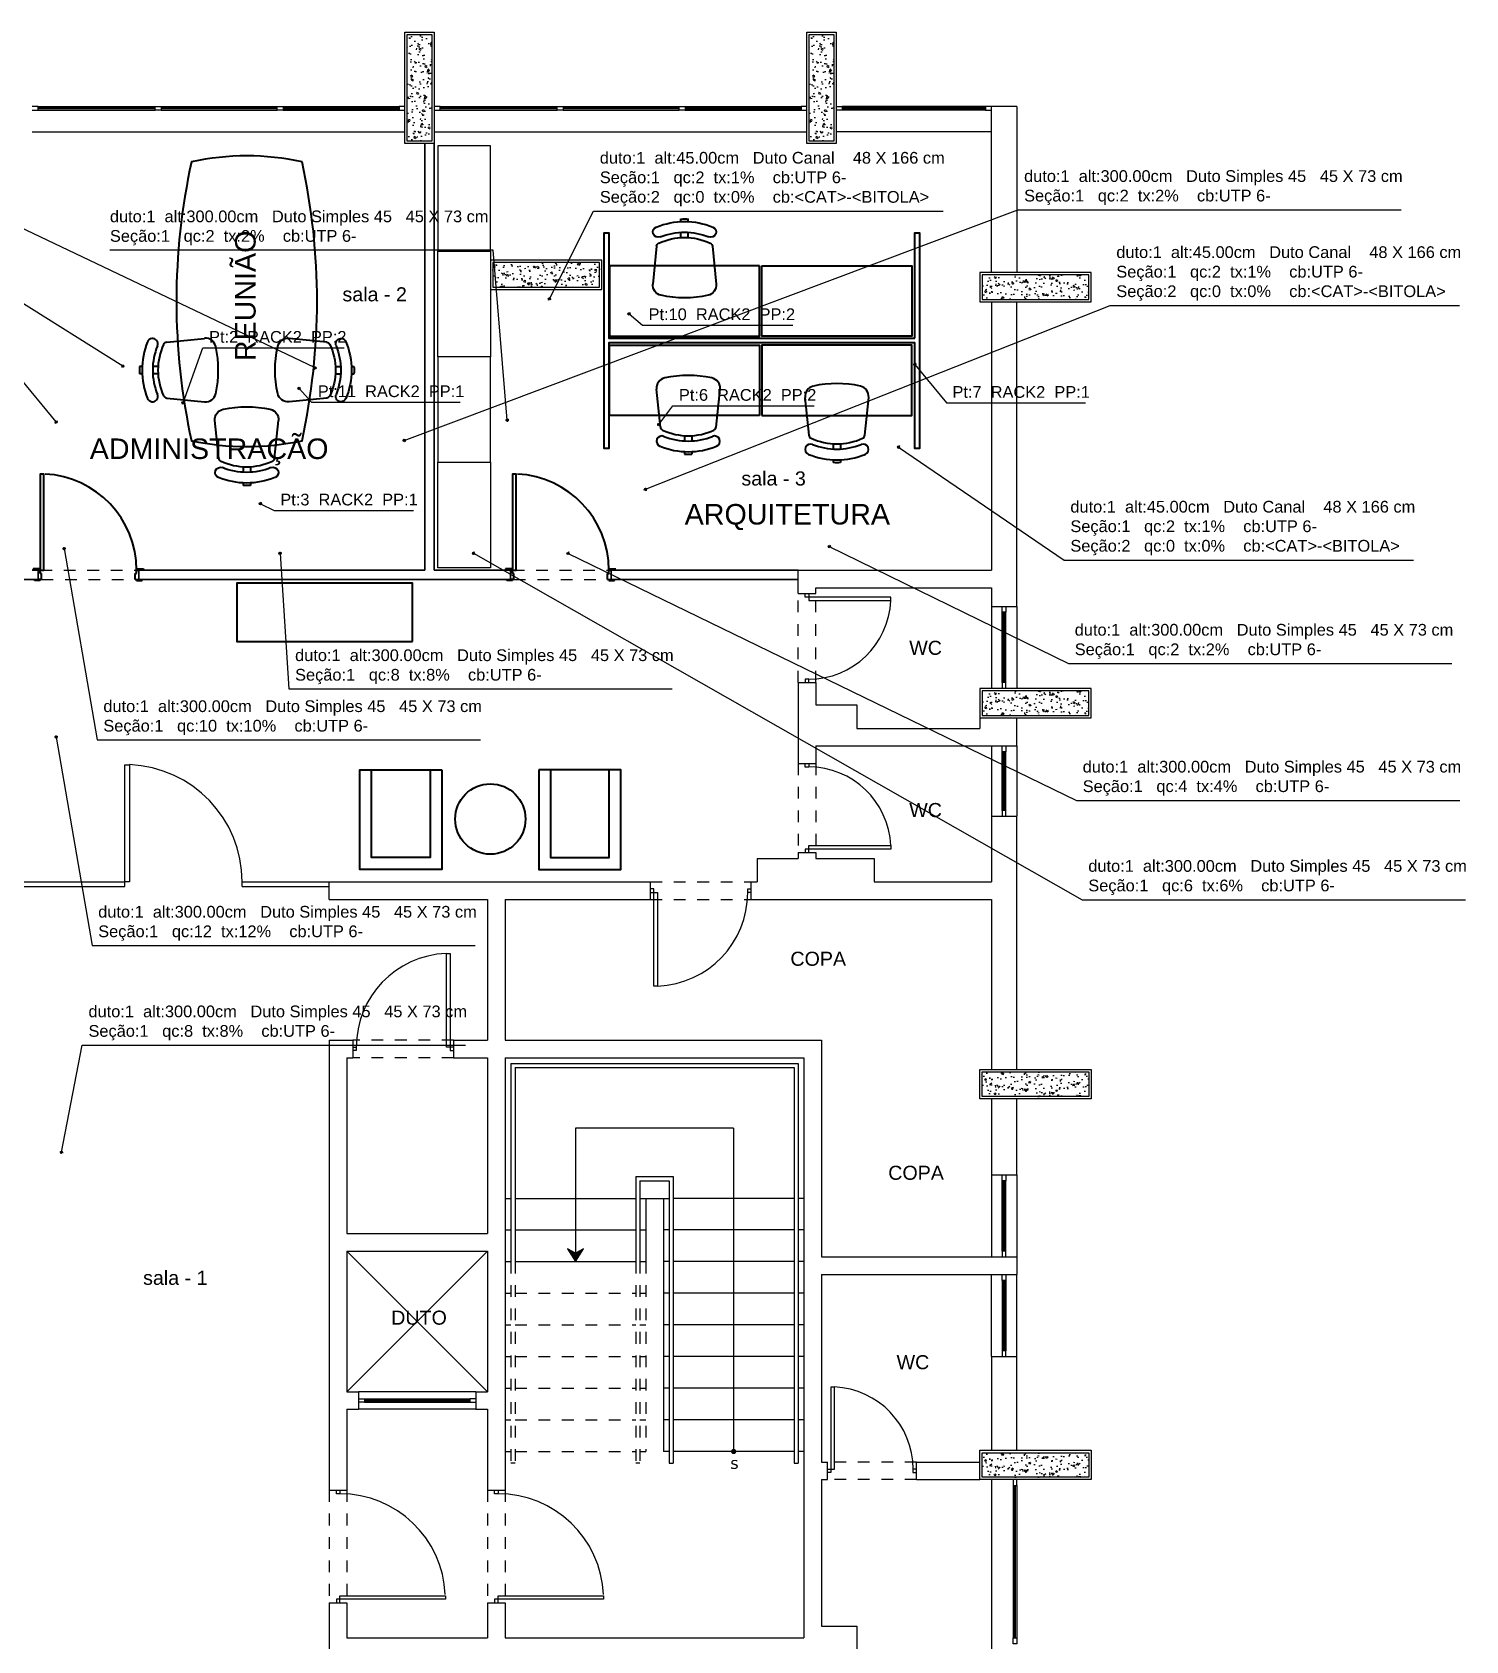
# Model space of a CAD drawing. Header units: millimetres. Extents: x 348.1 to 403.2, y 174.1 to 196.9.
# Drawn here: x 391.01 to 403.24, y 183.16 to 196.89 of the extents above; entities that cross this region are included whole.
import ezdxf

# ---------------------------------------------------------------- set-up
doc = ezdxf.new("R2010")
doc.units = ezdxf.units.MM
doc.linetypes.add('HIDDEN2', pattern=[0.1875, 0.125, -0.0625])
doc.linetypes.add('JIS_02_1.0', pattern=[2, 1, -1])
for name, color, linetype in [('AUXILIAR', 2, 'Continuous'), ('AUXILIAR_VIVO', 2, 'Continuous'), ('COTA', 1, 'Continuous'), ('CPCON_ESQUADRIAS', 2, 'Continuous'), ('CPCON_PAREDES', 5, 'Continuous'), ('HACTH ALV', 253, 'Continuous'), ('HATCH', 253, 'Continuous'), ('PAREDE_DRYWALL_VIVO', 40, 'Continuous'), ('TEXTO_VIVO', 7, 'Continuous'), ('VIVO_ESTRUTURA', 6, 'Continuous'), ('VIVO_PROJEÇÃO', 2, 'JIS_02_1.0')]:
    doc.layers.add(name, color=color, linetype=linetype)
for name, color, linetype, lineweight in [('DRYWALL', 3, 'Continuous', 35), ('ESQUADRIA', 2, 'Continuous', 40), ('MOB', 252, 'Continuous', 40), ('TEXTOS 1', 252, 'Continuous', 18)]:
    doc.layers.add(name, color=color, linetype=linetype, lineweight=lineweight)
doc.styles.add('CPCON', font='arial.ttf', dxfattribs={"height": 0.1})
doc.styles.add('REGULAR', font='arial.ttf')
doc.styles.add('style2', font='arial.ttf')
doc.dimstyles.new('COTA_50', dxfattribs={"dimscale": 0.5, "dimtxt": 0.16, "dimasz": 0.025, "dimexe": 0.09, "dimexo": 0.1, "dimgap": 0.08, "dimtad": 1, "dimzin": 4, "dimdsep": 46, "dimtxsty": 'REGULAR', "dimblk1": 'DOT2', "dimblk2": 'DOT2', "dimsah": 1, "dimcen": 0.05, "dimclrd": 10, "dimclre": 10, "dimclrt": 2, "dimadec": 0, "dimazin": 0, "dimtfac": 1, "dimtix": 1, "dimtmove": 2, "dimatfit": 3, "dimldrblk": 'DOT2', "dimfxl": 0.09, "dimtolj": 1, "dimtzin": 0, "dimlwd": -1, "dimlwe": -1, "dimarcsym": 0})

# ---------------------------------------------------------------- blocks, each defined once
blk = doc.blocks.new('P82')
at = {"layer": 'ESQUADRIA'}
for p, q in [((362.802, 206.585), (362.752, 206.585)), ((362.762, 206.685), (362.762, 206.675)), ((362.812, 206.685), (362.762, 206.685)), ((362.822, 206.675), (362.792, 206.675)), ((362.812, 206.595), (362.792, 206.595)), ((362.802, 206.585), (362.802, 206.595)), ((362.812, 206.685), (362.812, 206.675)), ((362.812, 206.625), (362.812, 206.595)), ((362.822, 206.625), (362.812, 206.625)), ((362.822, 206.675), (362.822, 206.625)), ((363.622, 206.675), (363.622, 206.625)), ((363.622, 206.675), (363.652, 206.675)), ((363.622, 206.625), (363.632, 206.625)), ((363.632, 206.685), (363.632, 206.675)), ((363.632, 206.685), (363.682, 206.685)), ((363.632, 206.625), (363.632, 206.595)), ((363.632, 206.595), (363.652, 206.595)), ((363.642, 206.585), (363.642, 206.595)), ((363.642, 206.585), (363.692, 206.585)), ((363.682, 206.685), (363.682, 206.675)), ((363.692, 206.585), (363.692, 206.595))]:
    blk.add_line(p, q, dxfattribs=at)
blk.add_lwpolyline([(363.632, 206.595), (363.602, 206.595), (363.602, 205.775), (363.632, 205.775)], close=True, dxfattribs=at)
at = {"layer": 'ESQUADRIA', "color": 1}
blk.add_arc((363.632, 206.595), 0.821, 179.9967, 267.1627, dxfattribs=at)
blk = doc.blocks.new('A$C2E206165')
at = {"layer": 'MOB'}
for p, q in [((0.24, 0.65), (0.24, 0.673)), ((0.24, 0.514), (0.24, 0.559)), ((0.303, 0.65), (0.303, 0.673)), ((0.303, 0.514), (0.303, 0.559)), ((0.033, 0.44), (0, 0.118)), ((0.509, 0.44), (0.542, 0.118))]:
    blk.add_line(p, q, dxfattribs=at)
for centre, radius, start, end in [((0.047, 0.562), 0.0455, 111.9417, 291.9417), ((0.271, 0.005), 0.646, 68.0583, 111.9417), ((0.271, 0.005), 0.555, 68.0583, 111.9417), ((0.271, -0.004), 0.677, 87.3408, 92.6592), ((0.496, 0.562), 0.0455, 248.0583, 68.0583), ((0.066, 0.437), 0.0327, 114.92, 175.0148), ((0.271, -0.005), 0.52, 65.08, 114.92), ((0.477, 0.437), 0.0327, 4.9852, 65.08), ((0.09, 0.11), 0.0903, 175.0148, 257.65), ((0.271, 0.938), 0.938, 257.65, 282.35), ((0.453, 0.11), 0.0903, 282.35, 4.9852)]:
    blk.add_arc(centre, radius, start, end, dxfattribs=at)
blk = doc.blocks.new('DOT2')
at = {"color": 0}
blk.add_line((1.15, 0), (-1.15, 0), dxfattribs=at)
blk.add_lwpolyline([(0, -1.15), (0, 1.15)], dxfattribs=at)
at = {"color": 2}
blk.add_circle((0, 0), 0.75, dxfattribs=at)

msp = doc.modelspace()

# ---------------------------------------------------------------- hatches: boundary and pattern name
at = {"layer": 'AUXILIAR_VIVO'}
msp.add_hatch(color=256, dxfattribs=at).paths.add_polyline_path([(395.572, 186.504), (395.641, 186.396), (395.709, 186.504), (395.641, 186.468)])
h = msp.add_hatch(color=256, dxfattribs=at)
edge = h.paths.add_edge_path()
edge.add_arc((396.991, 184.776), 0.0229, 0, 360)
at = {"layer": 'HATCH'}
h = msp.add_hatch(dxfattribs=at)
h.set_pattern_fill('AR-CONC', color=256, scale=0.0008, style=0)
h.set_pattern_definition([(130, (6612.11733, -2699.4475), (-0.1457477352, -0.0127512684), [0.01524, -0.16764]), (185, (6612.11733, -2699.4475), (0.0281942608, 0.1528453143), [0.012192, -0.134112]), (79.549, (6612.10519, -2699.44857), (-0.1175540013, 0.1400933503), [0.012952, -0.142472]), (133.8158, (6612.11733, -2699.40686), (-0.2168632327, -0.0336338623), [0.02286, -0.25146]), (83.3644, (6612.09926, -2699.40967), (-0.1899233876, 0.197940445), [0.019428, -0.213708]), (188.816, (6612.11733, -2699.40686), (-0.189923685, 0.197940094), [0.018288, -0.201168]), (159, (6612.09701, -2699.41702), (-0.1212919039, -0.0818124148), [0.01524, -0.16764]), (214, (6612.09701, -2699.41702), (-0.0494416227, 0.147350373), [0.012192, -0.134112]), (108.5486, (6612.0869, -2699.42384), (-0.1707331926, 0.0655382862), [0.012952, -0.142472]), (142.5, (6612.117334, -2699.447504), (-0.0024708826, 0.0676440311), [0, -0.1324864, 0, -0.136144, 0, -0.13462]), (172.5, (6612.117334, -2699.447504), (-0.05345573, 0.08014445985), [0, -0.0776224, 0, -0.1294384, 0, -0.051308]), (212.5, (6612.16265, -2699.447504), (-0.10847247613, -0.0045829952), [0, -0.0508, 0, -0.158496, 0, -0.210312]), (222.5, (6612.18297, -2699.4475), (-0.1185033451, 0.0203411928), [0, -0.06604, 0, -0.1052576, 0, -0.149352])])
h.paths.add_polyline_path([(394.206, 196.866), (394.206, 195.956), (394.416, 195.956), (394.416, 196.866)])
h = msp.add_hatch(dxfattribs=at)
h.set_pattern_fill('AR-CONC', color=256, scale=0.0008, style=0)
h.set_pattern_definition([(130, (6615.54733, -2699.4475), (-0.1457477352, -0.0127512684), [0.01524, -0.16764]), (185, (6615.54733, -2699.4475), (0.0281942608, 0.1528453143), [0.012192, -0.134112]), (79.549, (6615.53519, -2699.44857), (-0.1175540013, 0.1400933503), [0.012952, -0.142472]), (133.8158, (6615.54733, -2699.40686), (-0.2168632327, -0.0336338623), [0.02286, -0.25146]), (83.3644, (6615.52926, -2699.40967), (-0.1899233876, 0.197940445), [0.019428, -0.213708]), (188.816, (6615.54733, -2699.40686), (-0.189923685, 0.197940094), [0.018288, -0.201168]), (159, (6615.52701, -2699.41702), (-0.1212919039, -0.0818124148), [0.01524, -0.16764]), (214, (6615.52701, -2699.41702), (-0.0494416227, 0.147350373), [0.012192, -0.134112]), (108.5486, (6615.5169, -2699.42384), (-0.1707331926, 0.0655382862), [0.012952, -0.142472]), (142.5, (6615.547334, -2699.447504), (-0.0024708826, 0.0676440311), [0, -0.1324864, 0, -0.136144, 0, -0.13462]), (172.5, (6615.547334, -2699.447504), (-0.05345573, 0.08014445985), [0, -0.0776224, 0, -0.1294384, 0, -0.051308]), (212.5, (6615.59265, -2699.447504), (-0.10847247613, -0.0045829952), [0, -0.0508, 0, -0.158496, 0, -0.210312]), (222.5, (6615.61297, -2699.4475), (-0.1185033451, 0.0203411928), [0, -0.06604, 0, -0.1052576, 0, -0.149352])])
h.paths.add_polyline_path([(397.636, 196.866), (397.636, 195.956), (397.846, 195.956), (397.846, 196.866)])
h = msp.add_hatch(dxfattribs=at)
h.set_pattern_fill('AR-CONC', color=256, scale=0.0008, angle=90, style=0)
h.set_pattern_definition([(140, (3291.24882, -6022.99176), (0.0127512684, 0.1457477352), [0.01524, -0.16764]), (85, (3291.24882, -6022.99176), (-0.1528453143, -0.0281942608), [0.012192, -0.134112]), (190.451, (3291.24989, -6022.97962), (-0.1400933503, 0.1175540013), [0.012952, -0.142472]), (136.1842, (3291.20818, -6022.99176), (0.0336338623, 0.2168632327), [0.02286, -0.25146]), (186.6356, (3291.21099, -6022.9737), (-0.197940445, 0.1899233876), [0.019428, -0.213708]), (81.184, (3291.20818, -6022.99176), (-0.197940094, 0.189923685), [0.018288, -0.201168]), (111, (3291.21834, -6022.97144), (0.0818124148, 0.1212919039), [0.01524, -0.16764]), (56, (3291.21834, -6022.97144), (-0.147350373, 0.0494416227), [0.012192, -0.134112]), (161.4514, (3291.22516, -6022.96134), (-0.0655382862, 0.1707331926), [0.012952, -0.142472]), (127.5, (3291.248824, -6022.991765), (-0.0676440311, 0.0024708826), [0, -0.1324864, 0, -0.136144, 0, -0.13462]), (97.5, (3291.248824, -6022.991765), (-0.08014445985, 0.05345573), [0, -0.0776224, 0, -0.1294384, 0, -0.051308]), (57.5, (3291.248824, -6023.03708), (0.0045829952, 0.10847247613), [0, -0.0508, 0, -0.158496, 0, -0.210312]), (47.5, (3291.24882, -6023.0574), (-0.0203411928, 0.1185033451), [0, -0.06604, 0, -0.1052576, 0, -0.149352])])
h.paths.add_polyline_path([(394.936, 194.92), (394.936, 194.71), (395.846, 194.71), (395.846, 194.92)])
h = msp.add_hatch(dxfattribs=at)
h.set_pattern_fill('AR-CONC', color=256, scale=0.0008, angle=90, style=0)
h.set_pattern_definition([(320, (-2496.29257, 6412.5174), (-0.0127512684, -0.1457477352), [0.01524, -0.16764]), (265, (-2496.29257, 6412.5174), (0.1528453143, 0.0281942608), [0.012192, -0.134112]), (10.451, (-2496.29364, 6412.50526), (0.1400933503, -0.1175540013), [0.012952, -0.142472]), (316.1842, (-2496.25193, 6412.5174), (-0.0336338623, -0.2168632327), [0.02286, -0.25146]), (6.6356, (-2496.25474, 6412.49933), (0.197940445, -0.1899233876), [0.019428, -0.213708]), (261.184, (-2496.25193, 6412.5174), (0.197940094, -0.189923685), [0.018288, -0.201168]), (291, (-2496.26209, 6412.49708), (-0.0818124148, -0.1212919039), [0.01524, -0.16764]), (236, (-2496.2621, 6412.49708), (0.147350373, -0.0494416227), [0.012192, -0.134112]), (341.4514, (-2496.26891, 6412.48698), (0.0655382862, -0.1707331926), [0.012952, -0.142472]), (307.5, (-2496.292573, 6412.517403), (0.0676440311, -0.0024708826), [0, -0.1324864, 0, -0.136144, 0, -0.13462]), (277.5, (-2496.29257, 6412.5174), (0.08014445985, -0.05345573), [0, -0.0776224, 0, -0.1294384, 0, -0.051308]), (237.5, (-2496.292573, 6412.562717), (-0.0045829952, -0.10847247613), [0, -0.0508, 0, -0.158496, 0, -0.210312]), (227.5, (-2496.29257, 6412.58304), (0.0203411928, -0.1185033451), [0, -0.06604, 0, -0.1052576, 0, -0.149352])])
h.paths.add_polyline_path([(400.021, 194.606), (400.021, 194.816), (399.111, 194.816), (399.111, 194.606)])
h = msp.add_hatch(dxfattribs=at)
h.set_pattern_fill('AR-CONC', color=256, scale=0.0008, angle=90, style=0)
h.set_pattern_definition([(320, (-2496.29257, 6408.9674), (-0.0127512684, -0.1457477352), [0.01524, -0.16764]), (265, (-2496.29257, 6408.9674), (0.1528453143, 0.0281942608), [0.012192, -0.134112]), (10.451, (-2496.29364, 6408.95526), (0.1400933503, -0.1175540013), [0.012952, -0.142472]), (316.1842, (-2496.25193, 6408.9674), (-0.0336338623, -0.2168632327), [0.02286, -0.25146]), (6.6356, (-2496.25474, 6408.94933), (0.197940445, -0.1899233876), [0.019428, -0.213708]), (261.184, (-2496.25193, 6408.9674), (0.197940094, -0.189923685), [0.018288, -0.201168]), (291, (-2496.26209, 6408.94708), (-0.0818124148, -0.1212919039), [0.01524, -0.16764]), (236, (-2496.2621, 6408.94708), (0.147350373, -0.0494416227), [0.012192, -0.134112]), (341.4514, (-2496.26891, 6408.93698), (0.0655382862, -0.1707331926), [0.012952, -0.142472]), (307.5, (-2496.292573, 6408.967403), (0.0676440311, -0.0024708826), [0, -0.1324864, 0, -0.136144, 0, -0.13462]), (277.5, (-2496.29257, 6408.9674), (0.08014445985, -0.05345573), [0, -0.0776224, 0, -0.1294384, 0, -0.051308]), (237.5, (-2496.292573, 6409.012717), (-0.0045829952, -0.10847247613), [0, -0.0508, 0, -0.158496, 0, -0.210312]), (227.5, (-2496.29257, 6409.03304), (0.0203411928, -0.1185033451), [0, -0.06604, 0, -0.1052576, 0, -0.149352])])
h.paths.add_polyline_path([(400.021, 191.056), (400.021, 191.266), (399.111, 191.266), (399.111, 191.056)])
h = msp.add_hatch(dxfattribs=at)
h.set_pattern_fill('AR-CONC', color=256, scale=0.0008, angle=90, style=0)
h.set_pattern_definition([(40, (-2496.29257, -6029.89601), (-0.0127512684, 0.1457477352), [0.01524, -0.16764]), (95, (-2496.29257, -6029.89601), (0.1528453143, -0.0281942608), [0.012192, -0.134112]), (349.549, (-2496.29364, -6029.88387), (0.1400933503, 0.1175540013), [0.012952, -0.142472]), (43.8158, (-2496.25193, -6029.89601), (-0.0336338623, 0.2168632327), [0.02286, -0.25146]), (353.3644, (-2496.25474, -6029.87794), (0.197940445, 0.1899233876), [0.019428, -0.213708]), (98.816, (-2496.25193, -6029.89601), (0.197940094, 0.189923685), [0.018288, -0.201168]), (69, (-2496.26209, -6029.8757), (-0.0818124148, 0.1212919039), [0.01524, -0.16764]), (124, (-2496.2621, -6029.8757), (0.147350373, 0.0494416227), [0.012192, -0.134112]), (18.5486, (-2496.26891, -6029.86559), (0.0655382862, 0.1707331926), [0.012952, -0.142472]), (52.5, (-2496.292573, -6029.896014), (0.0676440311, 0.0024708826), [0, -0.1324864, 0, -0.136144, 0, -0.13462]), (82.5, (-2496.29257, -6029.896014), (0.08014445985, 0.05345573), [0, -0.0776224, 0, -0.1294384, 0, -0.051308]), (122.5, (-2496.292573, -6029.94133), (-0.0045829952, 0.10847247613), [0, -0.0508, 0, -0.158496, 0, -0.210312]), (132.5, (-2496.29257, -6029.96165), (0.0203411928, 0.1185033451), [0, -0.06604, 0, -0.1052576, 0, -0.149352])])
h.paths.add_polyline_path([(400.021, 188.016), (399.111, 188.016), (399.111, 187.806), (400.021, 187.806)])
h = msp.add_hatch(dxfattribs=at)
h.set_pattern_fill('AR-CONC', color=256, scale=0.0008, angle=90, style=0)
h.set_pattern_definition([(40, (-2496.29257, -6033.14601), (-0.0127512684, 0.1457477352), [0.01524, -0.16764]), (95, (-2496.29257, -6033.14601), (0.1528453143, -0.0281942608), [0.012192, -0.134112]), (349.549, (-2496.29364, -6033.13387), (0.1400933503, 0.1175540013), [0.012952, -0.142472]), (43.8158, (-2496.25193, -6033.14601), (-0.0336338623, 0.2168632327), [0.02286, -0.25146]), (353.3644, (-2496.25474, -6033.12794), (0.197940445, 0.1899233876), [0.019428, -0.213708]), (98.816, (-2496.25193, -6033.14601), (0.197940094, 0.189923685), [0.018288, -0.201168]), (69, (-2496.26209, -6033.1257), (-0.0818124148, 0.1212919039), [0.01524, -0.16764]), (124, (-2496.2621, -6033.1257), (0.147350373, 0.0494416227), [0.012192, -0.134112]), (18.5486, (-2496.26891, -6033.11559), (0.0655382862, 0.1707331926), [0.012952, -0.142472]), (52.5, (-2496.292573, -6033.146014), (0.0676440311, 0.0024708826), [0, -0.1324864, 0, -0.136144, 0, -0.13462]), (82.5, (-2496.29257, -6033.146014), (0.08014445985, 0.05345573), [0, -0.0776224, 0, -0.1294384, 0, -0.051308]), (122.5, (-2496.292573, -6033.19133), (-0.0045829952, 0.10847247613), [0, -0.0508, 0, -0.158496, 0, -0.210312]), (132.5, (-2496.29257, -6033.21165), (0.0203411928, 0.1185033451), [0, -0.06604, 0, -0.1052576, 0, -0.149352])])
h.paths.add_polyline_path([(400.021, 184.766), (399.111, 184.766), (399.111, 184.556), (400.021, 184.556)])

# ---------------------------------------------------------------- linework, layer by layer
at = {"layer": 'AUXILIAR', "color": 4}
for p, q in [((395.091, 188.086), (397.541, 188.086)), ((395.091, 188.086), (395.091, 186.396)), ((395.126, 188.051), (397.506, 188.051)), ((395.126, 188.051), (395.126, 186.396)), ((397.506, 188.051), (397.506, 184.676)), ((397.541, 188.086), (397.541, 184.676)), ((396.156, 187.121), (396.156, 186.396)), ((396.156, 187.121), (396.476, 187.121)), ((396.191, 187.086), (396.191, 186.396)), ((396.191, 187.086), (396.441, 187.086)), ((396.441, 187.086), (396.441, 184.676)), ((396.476, 187.121), (396.476, 184.676)), ((396.441, 184.676), (396.476, 184.676)), ((397.506, 184.676), (397.541, 184.676))]:
    msp.add_line(p, q, dxfattribs=at)
at = {"layer": 'AUXILIAR'}
for p, q in [((395.641, 187.536), (395.641, 186.396)), ((396.991, 187.536), (395.641, 187.536)), ((396.991, 187.536), (396.991, 184.776)), ((395.041, 186.936), (395.091, 186.936)), ((395.126, 186.936), (396.156, 186.936)), ((396.191, 186.936), (396.441, 186.936)), ((396.241, 186.936), (396.241, 186.396)), ((396.391, 186.936), (396.391, 184.776)), ((397.506, 186.936), (396.476, 186.936)), ((397.591, 186.936), (397.541, 186.936)), ((395.041, 186.666), (395.091, 186.666)), ((395.126, 186.666), (396.156, 186.666)), ((396.191, 186.666), (396.241, 186.666)), ((396.441, 186.666), (396.391, 186.666)), ((397.506, 186.666), (396.476, 186.666)), ((397.591, 186.666), (397.541, 186.666)), ((393.691, 186.486), (394.891, 185.286)), ((394.891, 186.486), (393.691, 185.286)), ((395.041, 186.396), (395.091, 186.396)), ((395.126, 186.396), (396.156, 186.396)), ((396.191, 186.396), (396.241, 186.396)), ((396.441, 186.396), (396.391, 186.396)), ((397.506, 186.396), (396.476, 186.396)), ((397.591, 186.396), (397.541, 186.396)), ((396.441, 186.126), (396.391, 186.126)), ((397.506, 186.126), (396.476, 186.126)), ((397.591, 186.126), (397.541, 186.126)), ((396.441, 185.856), (396.391, 185.856)), ((397.506, 185.856), (396.476, 185.856)), ((397.591, 185.856), (397.541, 185.856)), ((396.441, 185.586), (396.391, 185.586)), ((397.506, 185.586), (396.476, 185.586)), ((397.591, 185.586), (397.541, 185.586)), ((396.441, 185.316), (396.391, 185.316)), ((397.506, 185.316), (396.476, 185.316)), ((397.591, 185.316), (397.541, 185.316)), ((396.441, 185.046), (396.391, 185.046)), ((397.506, 185.046), (396.476, 185.046)), ((397.591, 185.046), (397.541, 185.046)), ((396.441, 184.776), (396.391, 184.776)), ((397.506, 184.776), (396.476, 184.776)), ((397.591, 184.776), (397.541, 184.776))]:
    msp.add_line(p, q, dxfattribs=at)
at = {"layer": 'AUXILIAR_VIVO'}
msp.add_lwpolyline([(395.572, 186.504), (395.641, 186.396), (395.709, 186.504), (395.641, 186.468), (395.572, 186.504)], dxfattribs=at)
at = {"layer": 'CPCON_ESQUADRIAS'}
for p, q in [((391.056, 196.251), (392.056, 196.251)), ((391.056, 196.221), (392.056, 196.221)), ((392.106, 196.251), (393.096, 196.251)), ((392.106, 196.221), (393.096, 196.221)), ((393.146, 196.251), (394.136, 196.251)), ((393.146, 196.221), (394.136, 196.221)), ((394.486, 196.251), (395.486, 196.251)), ((394.486, 196.221), (395.486, 196.221)), ((395.536, 196.251), (396.526, 196.251)), ((395.536, 196.221), (396.526, 196.221)), ((396.576, 196.251), (397.566, 196.251)), ((396.576, 196.221), (397.566, 196.221)), ((399.141, 196.251), (397.916, 196.251)), ((399.141, 196.221), (397.916, 196.221)), ((399.283, 191.336), (399.283, 191.936)), ((399.313, 191.336), (399.313, 191.936)), ((399.283, 190.246), (399.283, 190.746)), ((399.313, 190.246), (399.313, 190.746)), ((399.283, 186.486), (399.283, 187.086)), ((399.313, 186.486), (399.313, 187.086)), ((399.283, 186.236), (399.283, 185.636)), ((399.313, 186.236), (399.313, 185.636)), ((393.841, 185.226), (394.741, 185.226)), ((393.841, 185.196), (394.741, 185.196)), ((399.376, 184.486), (399.376, 183.186)), ((399.406, 184.486), (399.406, 183.186))]:
    msp.add_line(p, q, dxfattribs=at)
at = {"layer": 'CPCON_ESQUADRIAS', "color": 3}
for p, q in [((392.056, 196.241), (391.056, 196.241)), ((392.056, 196.231), (391.056, 196.231)), ((393.096, 196.241), (392.106, 196.241)), ((393.096, 196.231), (392.106, 196.231)), ((393.146, 196.241), (394.136, 196.241)), ((393.146, 196.231), (394.136, 196.231)), ((395.486, 196.241), (394.486, 196.241)), ((395.486, 196.231), (394.486, 196.231)), ((396.526, 196.241), (395.536, 196.241)), ((396.526, 196.231), (395.536, 196.231)), ((396.576, 196.241), (397.566, 196.241)), ((396.576, 196.231), (397.566, 196.231)), ((399.141, 196.241), (397.916, 196.241)), ((399.141, 196.231), (397.916, 196.231)), ((399.191, 191.986), (399.191, 191.286)), ((399.293, 191.336), (399.293, 191.936)), ((399.303, 191.336), (399.303, 191.936)), ((399.406, 191.986), (399.406, 191.286)), ((399.191, 190.796), (399.191, 190.196)), ((399.406, 190.796), (399.406, 190.196)), ((399.293, 190.246), (399.293, 190.746)), ((399.303, 190.246), (399.303, 190.746)), ((399.191, 187.136), (399.191, 186.436)), ((399.293, 186.486), (399.293, 187.086)), ((399.303, 186.486), (399.303, 187.086)), ((399.406, 187.136), (399.406, 186.436)), ((399.191, 185.586), (399.191, 186.286)), ((399.406, 185.586), (399.406, 186.286)), ((399.293, 186.236), (399.293, 185.636)), ((399.303, 186.236), (399.303, 185.636)), ((394.791, 185.286), (393.791, 185.286)), ((393.841, 185.216), (394.741, 185.216)), ((393.841, 185.206), (394.741, 185.206)), ((394.791, 185.136), (393.791, 185.136)), ((399.386, 183.186), (399.386, 184.486)), ((399.396, 183.186), (399.396, 184.486))]:
    msp.add_line(p, q, dxfattribs=at)
for points in [[(391.006, 196.221), (391.056, 196.221), (391.056, 196.251), (391.006, 196.251)], [(394.186, 196.251), (394.136, 196.251), (394.136, 196.221), (394.186, 196.221)], [(394.436, 196.221), (394.486, 196.221), (394.486, 196.251), (394.436, 196.251)], [(397.616, 196.251), (397.566, 196.251), (397.566, 196.221), (397.616, 196.221)], [(397.866, 196.251), (397.916, 196.251), (397.916, 196.221), (397.866, 196.221)], [(399.191, 196.251), (399.141, 196.251), (399.141, 196.221), (399.191, 196.221)], [(397.631, 192.096), (397.631, 192.066), (397.601, 192.066), (397.601, 192.096)], [(399.313, 191.986), (399.313, 191.936), (399.283, 191.936), (399.283, 191.986)], [(397.631, 191.336), (397.631, 191.366), (397.601, 191.366), (397.601, 191.336)], [(399.313, 191.286), (399.313, 191.336), (399.283, 191.336), (399.283, 191.286)], [(399.313, 190.796), (399.313, 190.746), (399.283, 190.746), (399.283, 190.796)], [(397.631, 190.646), (397.631, 190.616), (397.601, 190.616), (397.601, 190.646)], [(399.313, 190.196), (399.313, 190.246), (399.283, 190.246), (399.283, 190.196)], [(397.631, 189.886), (397.631, 189.916), (397.601, 189.916), (397.601, 189.886)], [(396.281, 189.546), (396.311, 189.546), (396.311, 189.576), (396.281, 189.576)], [(397.141, 189.546), (397.111, 189.546), (397.111, 189.576), (397.141, 189.576)], [(393.741, 188.226), (393.771, 188.226), (393.771, 188.196), (393.741, 188.196)], [(394.601, 188.226), (394.571, 188.226), (394.571, 188.196), (394.601, 188.196)], [(399.313, 187.136), (399.313, 187.086), (399.283, 187.086), (399.283, 187.136)], [(399.313, 186.436), (399.313, 186.486), (399.283, 186.486), (399.283, 186.436)], [(399.313, 186.286), (399.313, 186.236), (399.283, 186.236), (399.283, 186.286)], [(399.313, 185.586), (399.313, 185.636), (399.283, 185.636), (399.283, 185.586)], [(393.791, 185.226), (393.841, 185.226), (393.841, 185.196), (393.791, 185.196)], [(394.791, 185.226), (394.741, 185.226), (394.741, 185.196), (394.791, 185.196)], [(397.791, 184.626), (397.821, 184.626), (397.821, 184.596), (397.791, 184.596)], [(398.551, 184.626), (398.521, 184.626), (398.521, 184.596), (398.551, 184.596)], [(399.376, 184.536), (399.376, 184.486), (399.406, 184.486), (399.406, 184.536)], [(393.631, 184.446), (393.631, 184.416), (393.601, 184.416), (393.601, 184.446)], [(394.981, 184.446), (394.981, 184.416), (394.951, 184.416), (394.951, 184.446)], [(393.631, 183.486), (393.631, 183.516), (393.601, 183.516), (393.601, 183.486)], [(394.981, 183.486), (394.981, 183.516), (394.951, 183.516), (394.951, 183.486)]]:
    msp.add_lwpolyline(points, dxfattribs=at)
for points in [[(392.106, 196.221), (392.056, 196.221), (392.056, 196.251), (392.106, 196.251)], [(393.146, 196.221), (393.096, 196.221), (393.096, 196.251), (393.146, 196.251)], [(395.536, 196.221), (395.486, 196.221), (395.486, 196.251), (395.536, 196.251)], [(396.576, 196.221), (396.526, 196.221), (396.526, 196.251), (396.576, 196.251)], [(398.331, 192.036), (398.331, 192.066), (397.631, 192.066), (397.631, 192.036)], [(398.331, 189.946), (398.331, 189.916), (397.631, 189.916), (397.631, 189.946)], [(396.341, 188.746), (396.311, 188.746), (396.311, 189.546), (396.341, 189.546)], [(394.541, 189.026), (394.571, 189.026), (394.571, 188.226), (394.541, 188.226)], [(397.851, 185.326), (397.821, 185.326), (397.821, 184.626), (397.851, 184.626)], [(394.531, 183.546), (394.531, 183.516), (393.631, 183.516), (393.631, 183.546)], [(395.881, 183.546), (395.881, 183.516), (394.981, 183.516), (394.981, 183.546)], [(399.376, 183.136), (399.376, 183.186), (399.406, 183.186), (399.406, 183.136)]]:
    msp.add_lwpolyline(points, close=True, dxfattribs=at)
at = {"layer": 'CPCON_ESQUADRIAS'}
for centre, radius, start, end in [((397.631, 192.066), 0.701, 270, 357.546), ((397.631, 189.916), 0.701, 2.454, 90), ((396.311, 189.546), 0.8, 272.454, 0), ((394.571, 188.226), 0.8, 92.454, 180), ((397.821, 184.626), 0.701, 0, 87.546), ((393.631, 183.516), 0.9, 2.454, 90), ((394.981, 183.516), 0.9, 2.454, 90)]:
    msp.add_arc(centre, radius, start, end, dxfattribs=at)
at = {"layer": 'CPCON_PAREDES'}
for p, q in [((399.191, 194.836), (399.191, 196.251)), ((399.406, 196.251), (399.191, 196.251)), ((399.406, 196.251), (399.406, 194.836)), ((399.191, 194.586), (399.191, 192.296)), ((399.406, 191.986), (399.406, 194.586)), ((397.541, 192.296), (399.191, 192.296)), ((397.541, 192.096), (397.541, 192.296)), ((397.541, 192.096), (397.691, 192.096)), ((397.691, 192.146), (399.191, 192.146)), ((397.691, 192.096), (397.691, 192.146)), ((399.191, 192.146), (399.191, 191.986)), ((399.191, 191.986), (399.406, 191.986)), ((397.541, 191.336), (397.541, 190.646)), ((397.541, 191.336), (397.691, 191.336)), ((397.691, 191.336), (397.691, 191.146)), ((397.691, 191.146), (398.041, 191.146)), ((398.041, 191.146), (398.041, 190.946)), ((398.041, 190.946), (399.091, 190.946)), ((399.091, 191.036), (399.091, 190.946)), ((399.406, 190.796), (399.406, 191.036)), ((397.691, 190.796), (397.691, 190.646)), ((397.691, 190.796), (399.406, 190.796)), ((397.541, 190.646), (397.691, 190.646)), ((399.191, 190.196), (399.191, 189.636)), ((399.191, 190.196), (399.406, 190.196)), ((399.406, 188.036), (399.406, 190.196)), ((397.191, 189.836), (397.191, 189.636)), ((397.191, 189.836), (397.541, 189.836)), ((397.541, 189.886), (397.541, 189.836)), ((397.541, 189.886), (397.691, 189.886)), ((397.691, 189.886), (397.691, 189.836)), ((397.691, 189.836), (398.191, 189.836)), ((398.191, 189.836), (398.191, 189.636)), ((393.541, 189.636), (396.281, 189.636)), ((393.541, 189.486), (393.541, 189.636)), ((396.281, 189.486), (396.281, 189.636)), ((397.141, 189.636), (397.191, 189.636)), ((397.141, 189.486), (397.141, 189.636)), ((398.191, 189.636), (399.191, 189.636)), ((393.541, 189.486), (394.891, 189.486)), ((394.891, 189.486), (394.891, 188.286)), ((395.041, 189.486), (395.041, 188.286)), ((395.041, 189.486), (396.281, 189.486)), ((397.141, 189.486), (399.191, 189.486)), ((399.191, 189.486), (399.191, 188.036)), ((393.541, 188.286), (393.541, 184.446)), ((393.541, 188.286), (393.741, 188.286)), ((393.741, 188.286), (393.741, 188.136)), ((394.601, 188.286), (394.891, 188.286)), ((394.601, 188.286), (394.601, 188.136)), ((395.041, 188.286), (397.741, 188.286)), ((397.741, 188.286), (397.741, 186.436)), ((393.691, 188.136), (393.691, 186.636)), ((393.691, 188.136), (393.741, 188.136)), ((394.601, 188.136), (394.891, 188.136)), ((394.891, 188.136), (394.891, 186.636)), ((395.041, 188.136), (395.041, 184.446)), ((395.041, 188.136), (397.591, 188.136)), ((397.591, 188.136), (397.591, 183.186)), ((399.191, 187.786), (399.191, 187.136)), ((399.406, 187.136), (399.406, 187.786)), ((399.191, 187.136), (399.406, 187.136)), ((393.691, 186.636), (394.891, 186.636)), ((393.691, 186.486), (393.691, 185.286)), ((393.691, 186.486), (394.891, 186.486)), ((394.891, 186.486), (394.891, 185.286)), ((397.741, 186.436), (399.406, 186.436)), ((399.406, 186.436), (399.406, 186.286)), ((397.741, 186.286), (397.741, 184.686)), ((397.741, 186.286), (399.406, 186.286)), ((399.191, 185.586), (399.191, 184.786)), ((399.191, 185.586), (399.406, 185.586)), ((399.406, 184.786), (399.406, 185.586)), ((393.691, 185.286), (393.791, 185.286)), ((393.791, 185.286), (393.791, 185.136)), ((394.791, 185.286), (394.791, 185.136)), ((394.791, 185.286), (394.891, 185.286)), ((393.691, 185.136), (393.691, 184.446)), ((393.691, 185.136), (393.791, 185.136)), ((394.791, 185.136), (394.891, 185.136)), ((394.891, 185.136), (394.891, 184.446)), ((397.741, 184.686), (397.791, 184.686)), ((397.791, 184.536), (397.791, 184.686)), ((398.551, 184.686), (399.091, 184.686)), ((398.551, 184.536), (398.551, 184.686)), ((397.741, 184.536), (397.741, 183.286)), ((397.741, 184.536), (397.791, 184.536)), ((398.551, 184.536), (399.091, 184.536)), ((393.541, 184.446), (393.691, 184.446)), ((394.891, 184.446), (395.041, 184.446)), ((393.541, 183.486), (393.541, 183.036)), ((393.541, 183.486), (393.691, 183.486)), ((393.691, 183.486), (393.691, 183.186)), ((394.891, 183.486), (394.891, 183.186)), ((394.891, 183.486), (395.041, 183.486)), ((395.041, 183.486), (395.041, 183.186)), ((397.741, 183.286), (398.041, 183.286)), ((398.041, 183.286), (398.041, 182.836)), ((393.691, 183.186), (394.891, 183.186)), ((395.041, 183.186), (397.591, 183.186))]:
    msp.add_line(p, q, dxfattribs=at)
at = {"layer": 'CPCON_PAREDES', "color": 3}
for p, q in [((391.006, 196.036), (394.186, 196.036)), ((394.436, 196.036), (397.616, 196.036)), ((399.191, 196.036), (397.866, 196.036)), ((399.191, 184.536), (399.191, 181.036))]:
    msp.add_line(p, q, dxfattribs=at)
at = {"layer": 'CPCON_PAREDES', "color": 2}
for points in [[(394.416, 195.956), (394.206, 195.956), (394.206, 196.866), (394.416, 196.866)], [(397.846, 195.956), (397.636, 195.956), (397.636, 196.866), (397.846, 196.866)], [(395.846, 194.71), (395.846, 194.92), (394.936, 194.92), (394.936, 194.71)], [(399.111, 194.816), (399.111, 194.606), (400.021, 194.606), (400.021, 194.816)], [(399.111, 191.266), (399.111, 191.056), (400.021, 191.056), (400.021, 191.266)], [(399.111, 187.806), (399.111, 188.016), (400.021, 188.016), (400.021, 187.806)], [(399.111, 184.556), (399.111, 184.766), (400.021, 184.766), (400.021, 184.556)]]:
    msp.add_lwpolyline(points, close=True, dxfattribs=at)
at = {"layer": 'DRYWALL'}
for p, q in [((394.356, 195.936), (394.356, 192.296)), ((394.436, 195.936), (394.436, 192.296)), ((391.006, 192.296), (391.056, 192.296)), ((391.056, 192.216), (391.056, 192.296)), ((391.916, 192.296), (394.356, 192.296)), ((391.916, 192.216), (391.916, 192.296)), ((394.436, 192.296), (395.086, 192.296)), ((395.086, 192.216), (395.086, 192.296)), ((395.946, 192.296), (397.541, 192.296)), ((395.946, 192.216), (395.946, 192.296)), ((390.876, 192.216), (391.056, 192.216)), ((391.916, 192.216), (395.086, 192.216)), ((395.946, 192.216), (397.541, 192.216))]:
    msp.add_line(p, q, dxfattribs=at)
at = {"layer": 'ESQUADRIA'}
msp.add_line((391.956, 192.306), (391.956, 192.296), dxfattribs=at)
at = {"layer": 'HACTH ALV'}
for points in [[(394.466, 195.016), (394.916, 195.016), (394.916, 195.916), (394.466, 195.916)], [(394.466, 195.016), (394.916, 195.016), (394.916, 194.116), (394.466, 194.116)], [(394.466, 193.216), (394.916, 193.216), (394.916, 194.116), (394.466, 194.116)], [(394.466, 193.216), (394.916, 193.216), (394.916, 192.316), (394.466, 192.316)]]:
    msp.add_lwpolyline(points, close=True, dxfattribs=at)
at = {"layer": 'MOB'}
msp.add_lwpolyline([(393.308, 195.78, 0.106113), (392.365, 195.78, 0.10824), (392.365, 193.4, 0.106113), (393.308, 193.4, 0.10824)], format="xyb", close=True, dxfattribs=at)
for points in [[(398.536, 194.274), (398.536, 195.174), (398.576, 195.174), (398.576, 193.334), (398.536, 193.334), (398.536, 194.234), (395.926, 194.234), (395.926, 193.334), (395.886, 193.334), (395.886, 195.174), (395.926, 195.174), (395.926, 194.274), (398.536, 194.274)], [(394.401, 190.593), (394.401, 189.843), (393.901, 189.843), (393.901, 190.593)], [(395.428, 190.593), (395.428, 189.843), (395.928, 189.843), (395.928, 190.593)]]:
    msp.add_lwpolyline(points, dxfattribs=at)
for points in [[(397.212, 194.891), (395.932, 194.891), (395.932, 194.291), (397.212, 194.291)], [(397.232, 194.891), (398.512, 194.891), (398.512, 194.291), (397.232, 194.291)], [(397.212, 193.616), (395.932, 193.616), (395.932, 194.216), (397.212, 194.216)], [(397.232, 193.616), (398.512, 193.616), (398.512, 194.216), (397.232, 194.216)], [(394.251, 191.686), (394.251, 192.186), (392.751, 192.186), (392.751, 191.686)], [(394.501, 190.593), (394.501, 189.743), (393.801, 189.743), (393.801, 190.593)], [(395.328, 190.593), (395.328, 189.743), (396.028, 189.743), (396.028, 190.593)]]:
    msp.add_lwpolyline(points, close=True, dxfattribs=at)
msp.add_circle((394.915, 190.172), 0.3, dxfattribs=at)
at = {"layer": 'PAREDE_DRYWALL_VIVO'}
for p, q in [((390.851, 189.636), (391.796, 189.636)), ((390.851, 189.596), (391.796, 189.596)), ((391.796, 189.596), (391.796, 189.636)), ((392.796, 189.636), (393.541, 189.636)), ((392.796, 189.596), (392.796, 189.636)), ((392.796, 189.596), (393.541, 189.596))]:
    msp.add_line(p, q, dxfattribs=at)
msp.add_lwpolyline([(391.796, 190.636), (391.836, 190.636), (391.836, 189.636), (391.796, 189.636)], close=True, dxfattribs=at)
msp.add_arc((391.796, 189.636), 1.001, 0, 87.7094, dxfattribs=at)
at = {"layer": 'VIVO_ESTRUTURA'}
for points in [[(394.436, 195.936), (394.186, 195.936), (394.186, 196.886), (394.436, 196.886)], [(397.866, 195.936), (397.616, 195.936), (397.616, 196.886), (397.866, 196.886)], [(395.866, 194.69), (395.866, 194.94), (394.916, 194.94), (394.916, 194.69)], [(399.091, 194.836), (399.091, 194.586), (400.041, 194.586), (400.041, 194.836)], [(399.091, 191.286), (399.091, 191.036), (400.041, 191.036), (400.041, 191.286)], [(399.091, 187.786), (399.091, 188.036), (400.041, 188.036), (400.041, 187.786)], [(399.091, 184.536), (399.091, 184.786), (400.041, 184.786), (400.041, 184.536)]]:
    msp.add_lwpolyline(points, close=True, dxfattribs=at)
at = {"layer": 'VIVO_PROJEÇÃO', "color": 1, "linetype": 'HIDDEN2', "ltscale": 0.5}
for p, q in [((391.076, 192.296), (391.896, 192.296)), ((395.106, 192.296), (395.926, 192.296)), ((391.086, 192.216), (391.886, 192.216)), ((395.116, 192.216), (395.916, 192.216))]:
    msp.add_line(p, q, dxfattribs=at)
at = {"layer": 'VIVO_PROJEÇÃO', "color": 1, "linetype": 'HIDDEN2', "ltscale": 0.3}
for p, q in [((397.541, 191.336), (397.541, 192.096)), ((397.691, 191.336), (397.691, 192.096)), ((397.541, 190.646), (397.541, 189.886)), ((397.691, 190.646), (397.691, 189.886)), ((396.281, 189.636), (397.141, 189.636)), ((396.281, 189.486), (397.141, 189.486)), ((394.601, 188.286), (393.741, 188.286)), ((394.601, 188.136), (393.741, 188.136)), ((395.091, 186.396), (395.091, 184.676)), ((395.126, 186.396), (395.126, 184.676)), ((396.156, 186.396), (396.156, 184.676)), ((396.191, 186.396), (396.191, 184.676)), ((396.241, 186.396), (396.241, 184.776)), ((395.041, 186.126), (395.091, 186.126)), ((395.126, 186.126), (396.156, 186.126)), ((396.191, 186.126), (396.241, 186.126)), ((395.041, 185.856), (395.091, 185.856)), ((395.126, 185.856), (396.156, 185.856)), ((396.191, 185.856), (396.241, 185.856)), ((395.041, 185.586), (395.091, 185.586)), ((395.126, 185.586), (396.156, 185.586)), ((396.191, 185.586), (396.241, 185.586)), ((395.041, 185.316), (395.091, 185.316)), ((395.126, 185.316), (396.156, 185.316)), ((396.191, 185.316), (396.241, 185.316)), ((395.041, 185.046), (395.091, 185.046)), ((395.126, 185.046), (396.156, 185.046)), ((396.191, 185.046), (396.241, 185.046)), ((395.041, 184.776), (395.091, 184.776)), ((395.126, 184.776), (396.156, 184.776)), ((396.191, 184.776), (396.241, 184.776)), ((395.126, 184.676), (395.091, 184.676)), ((396.191, 184.676), (396.156, 184.676)), ((398.551, 184.686), (397.791, 184.686)), ((398.551, 184.536), (397.791, 184.536)), ((393.541, 184.446), (393.541, 183.486)), ((393.691, 184.446), (393.691, 183.486)), ((394.891, 184.446), (394.891, 183.486)), ((395.041, 184.446), (395.041, 183.486))]:
    msp.add_line(p, q, dxfattribs=at)

# ---------------------------------------------------------------- block references
at = {"layer": 'ESQUADRIA', "rotation": 180}
for p in [(754.707, 398.891), (758.737, 398.891)]:
    msp.add_blockref('P82', p, dxfattribs=at)
at = {"layer": 'MOB', "xscale": -1}
msp.add_blockref('A$C2E206165', (396.843, 194.619), dxfattribs=at)
at = {"layer": 'MOB'}
for p, rotation in [((392.594, 193.731), 90), ((396.875, 193.957), 180), ((398.143, 193.888), 180)]:
    msp.add_blockref('A$C2E206165', p, dxfattribs=dict(at, rotation=rotation))
at = {"layer": 'MOB', "xscale": -1}
for p, rotation in [((393.079, 193.731), 270), ((392.565, 193.69), 180)]:
    msp.add_blockref('A$C2E206165', p, dxfattribs=dict(at, rotation=rotation))

# ---------------------------------------------------------------- texts
at = {"char_height": 0.1, "attachment_point": 1, "style": 'CPCON'}
for s, insert in [('duto:1  alt:45.00cm   Duto Canal    48 X 166 cm\\PSeção:1   qc:2  tx:1%    cb:UTP 6-\\PSeção:2   qc:0  tx:0%    cb:<CAT>-<BITOLA>\\P', (395.849, 195.864)), ('duto:1  alt:300.00cm   Duto Simples 45   45 X 73 cm\\PSeção:1   qc:2  tx:2%    cb:UTP 6-\\P', (399.469, 195.708)), ('duto:1  alt:300.00cm   Duto Simples 45   45 X 73 cm\\PSeção:1   qc:2  tx:2%    cb:UTP 6-\\P', (391.669, 195.364)), ('duto:1  alt:45.00cm   Duto Canal    48 X 166 cm\\PSeção:1   qc:2  tx:1%    cb:UTP 6-\\PSeção:2   qc:0  tx:0%    cb:<CAT>-<BITOLA>\\P', (400.256, 195.059)), ('Pt:10  RACK2  PP:2', (396.265, 194.529)), ('Pt:2  RACK2  PP:2', (392.515, 194.336)), ('Pt:11  RACK2  PP:1', (393.443, 193.872)), ('Pt:6  RACK2  PP:2', (396.524, 193.841)), ('Pt:7  RACK2  PP:1', (398.858, 193.866)), ('Pt:3  RACK2  PP:1', (393.123, 192.948)), ('duto:1  alt:45.00cm   Duto Canal    48 X 166 cm\\PSeção:1   qc:2  tx:1%    cb:UTP 6-\\PSeção:2   qc:0  tx:0%    cb:<CAT>-<BITOLA>\\P', (399.864, 192.887)), ('duto:1  alt:300.00cm   Duto Simples 45   45 X 73 cm\\PSeção:1   qc:2  tx:2%    cb:UTP 6-\\P', (399.901, 191.837)), ('duto:1  alt:300.00cm   Duto Simples 45   45 X 73 cm\\PSeção:1   qc:8  tx:8%    cb:UTP 6-\\P', (393.249, 191.62)), ('duto:1  alt:300.00cm   Duto Simples 45   45 X 73 cm\\PSeção:1   qc:10  tx:10%    cb:UTP 6-\\P', (391.613, 191.185)), ('duto:1  alt:300.00cm   Duto Simples 45   45 X 73 cm\\PSeção:1   qc:4  tx:4%    cb:UTP 6-\\P', (399.969, 190.669)), ('duto:1  alt:300.00cm   Duto Simples 45   45 X 73 cm\\PSeção:1   qc:6  tx:6%    cb:UTP 6-\\P', (400.017, 189.822)), ('duto:1  alt:300.00cm   Duto Simples 45   45 X 73 cm\\PSeção:1   qc:12  tx:12%    cb:UTP 6-\\P', (391.569, 189.431)), ('duto:1  alt:300.00cm   Duto Simples 45   45 X 73 cm\\PSeção:1   qc:8  tx:8%    cb:UTP 6-\\P', (391.486, 188.581))]:
    msp.add_mtext(s, dxfattribs=dict(at, insert=insert))
at = {"layer": 'COTA', "char_height": 0.12, "width": 0.5395, "attachment_point": 1, "style": 'CPCON'}
for s, insert in [('sala - 2', (393.653, 194.709)), ('sala - 3', (397.057, 193.138))]:
    msp.add_mtext(s, dxfattribs=dict(at, insert=insert))
at = {"layer": 'TEXTO_VIVO', "style": 'style2'}
for s, p in [('WC', (398.489, 191.573)), ('WC', (398.489, 190.189)), ('COPA', (397.475, 188.92)), ('COPA', (398.31, 187.094)), ('sala - 1', (391.952, 186.198)), ('DUTO', (394.069, 185.858)), ('WC', (398.381, 185.478))]:
    msp.add_text(s, height=0.12, dxfattribs=at).set_placement(p)
at = {"layer": 'TEXTO_VIVO', "insert": (396.998, 184.677), "char_height": 0.1, "width": 0.0497, "attachment_point": 5}
msp.add_mtext('{\\fVerdana|b0|i0|c0|p34;s}', dxfattribs=at)
at = {"layer": 'TEXTOS 1', "insert": (392.737, 194.079), "char_height": 0.175, "width": 41.97501, "attachment_point": 1, "rotation": 90}
msp.add_mtext('{\\fArial|b0|i0|c0|p34;REUNIÃO}', dxfattribs=at)
at = {"layer": 'TEXTOS 1', "char_height": 0.175, "width": 41.97501, "attachment_point": 3}
for s, insert in [('{\\fArial|b0|i0|c0|p34;ADMINISTRAÇÃO}', (393.534, 193.419)), ('{\\fArial|b0|i0|c0|p34;ARQUITETURA}', (398.325, 192.86))]:
    msp.add_mtext(s, dxfattribs=dict(at, insert=insert))

# ---------------------------------------------------------------- leaders
at = {"annotation_type": 0, "has_hookline": 1}
for points, hookline_direction, text_width in [([(394.181, 193.403), (399.416, 195.37), (399.429, 195.37)], 0, 3.217), ([(395.419, 194.611), (395.796, 195.358), (395.809, 195.358)], 0, 2.929), ([(393.419, 194.021), (390.835, 195.253), (390.823, 195.253)], 1, 2.929), ([(395.059, 193.576), (394.938, 195.026), (394.925, 195.026)], 1, 3.217), ([(391.779, 194.036), (390.855, 194.616), (390.842, 194.616)], 1, 2.929), ([(396.098, 194.483), (396.213, 194.385), (396.225, 194.385)], 0, 1.232), ([(396.239, 192.986), (400.204, 194.553), (400.216, 194.553)], 0, 2.929), ([(392.293, 193.724), (392.462, 194.193), (392.475, 194.193)], 0, 1.154), ([(391.21, 193.56), (390.877, 193.964), (390.865, 193.964)], 1, 3.217), ([(398.537, 194.051), (398.806, 193.723), (398.818, 193.723)], 0, 1.136), ([(393.283, 193.846), (393.39, 193.728), (393.403, 193.728)], 0, 1.214), ([(396.352, 193.538), (396.471, 193.697), (396.484, 193.697)], 0, 1.154), ([(398.397, 193.346), (399.811, 192.381), (399.824, 192.381)], 0, 2.929), ([(392.953, 192.862), (393.07, 192.804), (393.083, 192.804)], 0, 1.136), ([(391.279, 192.479), (391.56, 190.847), (391.573, 190.847)], 0, 3.217), ([(393.121, 192.439), (393.196, 191.282), (393.209, 191.282)], 0, 3.217), ([(394.771, 192.44), (399.965, 189.484), (399.977, 189.484)], 0, 3.217), ([(395.578, 192.438), (399.917, 190.331), (399.929, 190.331)], 0, 3.217), ([(397.807, 192.497), (399.849, 191.499), (399.861, 191.499)], 0, 3.217), ([(391.21, 190.872), (391.517, 189.093), (391.529, 189.093)], 0, 3.217), ([(391.256, 187.33), (391.433, 188.243), (391.446, 188.243)], 0, 3.217)]:
    msp.add_leader(points, dimstyle='COTA_50', dxfattribs=dict(at, hookline_direction=hookline_direction, text_width=text_width))

doc.saveas('drawing.dxf')
